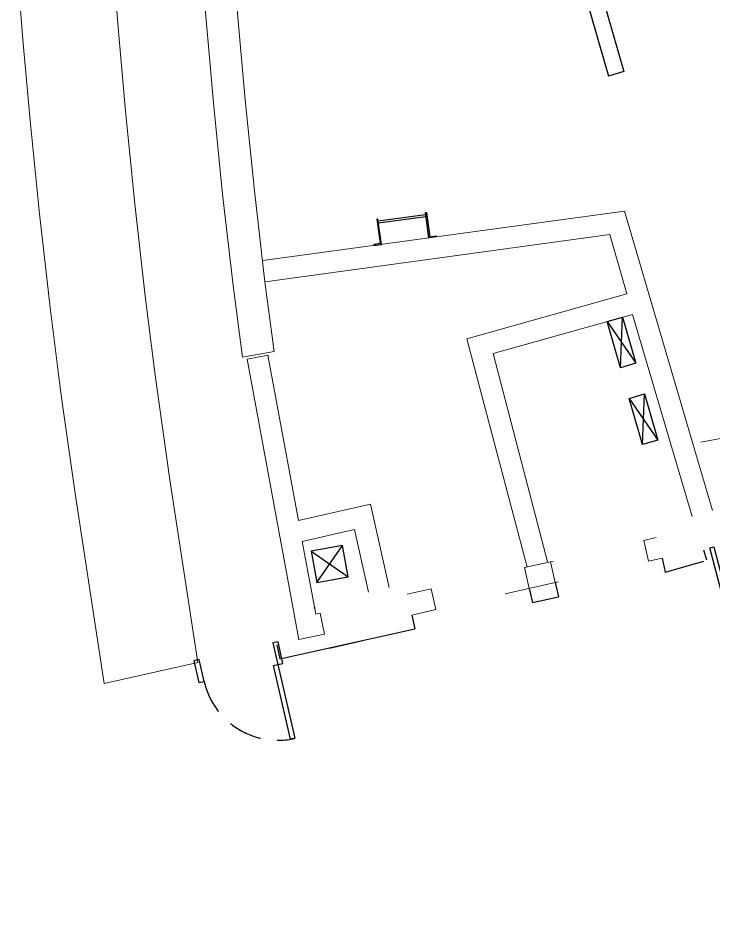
# Model space of a CAD drawing. Header units: centimetres. Extents: x 139057 to 200038, y 34824 to 80516.
# Drawn here: x 163140 to 163794, y 50861 to 51698 of the extents above; entities that cross this region are included whole.
import ezdxf

# ---------------------------------------------------------------- set-up
doc = ezdxf.new("R2010")
doc.units = ezdxf.units.CM
doc.header["$LTSCALE"] = 100
doc.linetypes.add('mech-124$0$HIDDEN2', pattern=[4.7625, 3.175, -1.5875])
for name, color, linetype, lineweight in [('410_STRUTTURE_001-AM_0', 7, 'Continuous', 0), ('430_TAVOLATI_001-AM_0', 3, 'Continuous', 0), ('440_SIMBOLI_001-AM_0', 31, 'Continuous', 0)]:
    doc.layers.add(name, color=color, linetype=linetype, lineweight=lineweight)
for name, color, linetype in [('A-CAVEDI', 1, 'Continuous'), ('A-FACCIATA-stone', 13, 'Continuous'), ('A-FIN-PIETRA', 7, 'Continuous'), ('A-GRAFICA', 253, 'Continuous'), ('A-MCLS3-15', 50, 'Continuous'), ('mech-124$0$A-DOOR', 1, 'Continuous'), ('mech-124$0$A-DOOR-SWING', 7, 'mech-124$0$HIDDEN2'), ('mech-124$0$A-MECH', 7, 'Continuous'), ('mech-124$0$A-STEL-MISC', 1, 'Continuous'), ('POINT', 7, 'Continuous')]:
    doc.layers.add(name, color=color, linetype=linetype)
doc.layers.add('tone-info-Not-inc-P1$0$A-TONE-INFO-NOT-INCL', color=7, linetype='Continuous', true_color=0xc8c8c8)

# ---------------------------------------------------------------- blocks, each defined once
blk = doc.blocks.new('mech-124$0$DOOR-700')
at = {"layer": 'mech-124$0$A-DOOR', "extrusion": (5.37314e-09, -4.1163e-11, 1), "elevation": 0}
blk.add_lwpolyline([(212.4, 700.2), (214.9, 750.1), (5.9, 760.7), (3.4, 710.7)], close=True, dxfattribs=at)
at = {"layer": 'mech-124$0$A-DOOR'}
blk.add_lwpolyline([(-741.7, 34.7), (-739.8, 74.6), (-30.6, 41.6), (-32.5, 1.6)], close=True, dxfattribs=at)
at = {"layer": 'mech-124$0$A-DOOR', "extrusion": (5.37314e-09, -4.1163e-11, 1)}
blk.add_lwpolyline([(174.1, -58.9), (176.6, -8.9), (-32.5, 1.6), (-35, -48.3)], close=True, dxfattribs=at)
at = {"layer": 'mech-124$0$A-DOOR-SWING'}
blk.add_arc((-32.5, 1.6, 0), 710, 87.10763, 177.15442, dxfattribs=at)
blk = doc.blocks.new('mech-124$0$STEL-LAD')
at = {"layer": 'mech-124$0$A-STEL-MISC'}
for p, q in [((390.9, -585.5), (257.7, -155.7)), ((410, -579.6), (276.8, -149.8))]:
    blk.add_line(p, q, dxfattribs=at)
for points in [[(292.9, -134.3), (73.2, -202.4), (55.5, -145.1), (45.9, -148), (66.6, -214.9), (295.9, -143.8), (292.9, -134.3)], [(432.1, -583.2), (212.4, -651.3), (230.2, -708.6), (220.6, -711.6), (199.9, -644.7), (429.1, -573.7), (432.1, -583.2)]]:
    blk.add_lwpolyline(points, dxfattribs=at)

msp = doc.modelspace()

# ---------------------------------------------------------------- linework, layer by layer
at = {"layer": '410_STRUTTURE_001-AM_0', "ltscale": 5, "elevation": 0}
for points in [[(163309.43, 51092.74), (163283.17, 51264.23), (163271.02, 51350.99), (163268.86, 51367.29), (163260.14, 51436.68), (163250.27, 51523.31), (163241.5, 51610.06), (163235.13, 51681.52), (163233.89, 51696.41), (163230.13, 51744.57), (163227.35, 51783.26), (163221.83, 51871.24), (163217.37, 51959.17), (163213.91, 52047.51), (163211.45, 52136.24), (163209.96, 52225.37), (163209.4, 52314.87), (163209.76, 52404.75), (163211.01, 52494.98), (163213.12, 52585.55), (163216.08, 52676.48), (163219.84, 52767.74), (163224.39, 52859.33), (163236.77, 53073.7)], [(163140.38, 51737.84), (163144.18, 51689.19), (163145.46, 51673.81), (163151.91, 51601.53), (163160.78, 51513.69), (163170.78, 51425.97), (163179.6, 51355.79), (163181.84, 51338.85), (163194.12, 51251.18), (163221.4, 51073.01), (163309.43, 51092.74)]]:
    msp.add_lwpolyline(points, dxfattribs=at)
at = {"layer": '410_STRUTTURE_001-AM_0', "elevation": 0}
msp.add_lwpolyline([(163308.79, 51810.91), (163310.18, 51788.84), (163312.91, 51750.78), (163316.64, 51703.07), (163317.83, 51688.64), (163324.15, 51617.92), (163332.81, 51532.19), (163342.57, 51446.56), (163351.51, 51379.15), (163381.06, 51384.65), (163372.35, 51450.13), (163362.63, 51535.4), (163354.01, 51620.76), (163347.72, 51691.21), (163346.54, 51705.48), (163342.83, 51753.02), (163338.54, 51812.77)], dxfattribs=at)
at = {"layer": '430_TAVOLATI_001-AM_0'}
for p, q in [((163370.43, 51469.85, 0), (163710.25, 51516.37, 0)), ((163792.95, 51235.29, 0), (163710.25, 51516.37, 0)), ((163372.86, 51449.99, 0), (163696.62, 51494.31, 0)), ((163712.57, 51438.77, 0), (163696.62, 51494.31, 0)), ((163712.57, 51438.77, 0), (163562.26, 51396.63, 0)), ((163717.92, 51419.44, 0), (163586.91, 51382.77, 0)), ((163773.73, 51229.76, 0), (163717.92, 51419.44, 0)), ((163618.73, 51182.13, 0), (163562.26, 51396.63, 0)), ((163562.48, 51395.81, 0), (163562.52, 51395.88, 0)), ((163355.73, 51377.41, 0), (163375.35, 51381.02, 0)), ((163638.1, 51187.15, 0), (163586.91, 51382.77, 0)), ((163587.14, 51381.96, 0), (163587.18, 51382.02, 0)), ((163616.38, 51181.69, 0), (163643.74, 51187.9, 0)), ((163620.81, 51162.13, 0), (163616.38, 51181.69, 0)), ((163645.27, 51167.78, 0), (163640.85, 51187.28, 0)), ((163598.31, 51157.09, 0), (163648.03, 51168.33, 0)), ((163506.12, 51156.7, 0), (163528.61, 51161.89, 0)), ((163533.02, 51142.27, 0), (163528.6, 51161.78, 0)), ((163424.31, 51138.86, 0), (163420.18, 51137.99, 0)), ((163428.42, 51119.28, 0), (163424.31, 51138.86, 0)), ((163510.49, 51137.19, 0), (163533, 51142.31, 0))]:
    msp.add_line(p, q, dxfattribs=at)
at = {"layer": '430_TAVOLATI_001-AM_0', "elevation": 0}
for points in [[(163403.94, 51226.06), (163375.35, 51381.02)], [(163428.42, 51119.28), (163404.23, 51114.21), (163355.68, 51377.39)], [(163489.3, 51163.18), (163471.83, 51241.25), (163403.91, 51226.05)], [(163469.78, 51158.82), (163456.68, 51217.37), (163407.53, 51206.37)], [(163420.18, 51137.99), (163407.57, 51206.38)], [(163745.61, 51190.46), (163732.93, 51187.63), (163728.55, 51207.15), (163739.99, 51210.02)]]:
    msp.add_lwpolyline(points, dxfattribs=at)
at = {"layer": '430_TAVOLATI_001-AM_0'}
msp.add_point((163375.35, 51381.02, 0), dxfattribs=at)
at = {"layer": '440_SIMBOLI_001-AM_0'}
msp.add_line((163781.87, 51299.61, 0), (164046.46, 51346.58, 0), dxfattribs=at)
at = {"layer": 'A-CAVEDI', "elevation": 0}
for points in [[(163706.48, 51369.4), (163694.06, 51412.65), (163708.48, 51416.79), (163720.9, 51373.54)], [(163727.18, 51297.32), (163714.76, 51340.57), (163729.18, 51344.71), (163741.6, 51301.46)]]:
    msp.add_lwpolyline(points, close=True, dxfattribs=at)
msp.add_lwpolyline([(163421.36, 51167.62), (163450.85, 51173.1), (163445.37, 51202.6), (163415.88, 51197.11), (163421.36, 51167.62)], dxfattribs=at)
at = {"layer": 'A-FACCIATA-stone', "elevation": 0}
msp.add_lwpolyline([(163909.52, 50748.65), (163790.36, 51200.2), (163794.21, 51201.31), (163913.39, 50749.66)], close=True, dxfattribs=at)
at = {"layer": 'A-FIN-PIETRA'}
for p, q in [((163745.61, 51190.46, 0), (163748.59, 51177.32, 0)), ((163748.59, 51177.32, 0), (163784.69, 51187.64, 0)), ((163645.27, 51167.78, 0), (163648.28, 51154.41, 0)), ((163620.83, 51162.19, 0), (163623.8, 51149.1, 0)), ((163623.8, 51149.1, 0), (163648.28, 51154.41, 0)), ((163510.52, 51137.16, 0), (163513.43, 51124.33, 0)), ((163386.49, 51095.99, 0), (163513.45, 51124.34, 0)), ((163383.6, 51109.18, 0), (163386.49, 51095.99, 0))]:
    msp.add_line(p, q, dxfattribs=at)
at = {"layer": 'A-GRAFICA'}
for p, q in [((163706.48, 51369.4, 0), (163708.48, 51416.79, 0)), ((163694.06, 51412.65, 0), (163720.9, 51373.54, 0)), ((163714.76, 51340.57, 0), (163741.6, 51301.46, 0)), ((163727.18, 51297.32, 0), (163729.18, 51344.71, 0)), ((163415.88, 51197.11, 0), (163450.85, 51173.1, 0)), ((163421.36, 51167.62, 0), (163445.37, 51202.6, 0))]:
    msp.add_line(p, q, dxfattribs=at)
at = {"layer": 'A-MCLS3-15'}
for p, q in [((163664.55, 51749.91, 0.01), (163695.26, 51642.93, 0.01)), ((163683.1, 51739.63, 0.01), (163709.62, 51647.26, 0.01)), ((163709.62, 51647.26, 0.01), (163695.26, 51642.93, 0.01))]:
    msp.add_line(p, q, dxfattribs=at)
at = {"layer": 'mech-124$0$A-MECH'}
msp.add_line((163432.89, 51106.26, 0), (163464.59, 51113.35, 0), dxfattribs=at)
at = {"layer": 'POINT', "linetype": 'Continuous'}
msp.add_point((163419.03, 51143.97, 0), dxfattribs=at)
at = {"layer": 'tone-info-Not-inc-P1$0$A-TONE-INFO-NOT-INCL', "elevation": 0}
msp.add_lwpolyline([(163784.61, 51198.55), (163787.38, 51188.93)], dxfattribs=at)

# ---------------------------------------------------------------- block references
at = {"layer": 'mech-124$0$A-DOOR', "xscale": 0.1, "yscale": 0.1, "zscale": 0.1, "rotation": 105.66}
msp.add_blockref('mech-124$0$DOOR-700', (163383.89, 51093.83, 0), dxfattribs=at)
at = {"layer": 'mech-124$0$A-STEL-MISC', "xscale": 0.09999999999999999, "yscale": 0.09999999999999999, "zscale": 0.09999999999999999, "rotation": 80.56973400071689}
msp.add_blockref('mech-124$0$STEL-LAD', (163459.59, 51482.05, 0), dxfattribs=at)

doc.saveas('drawing.dxf')
